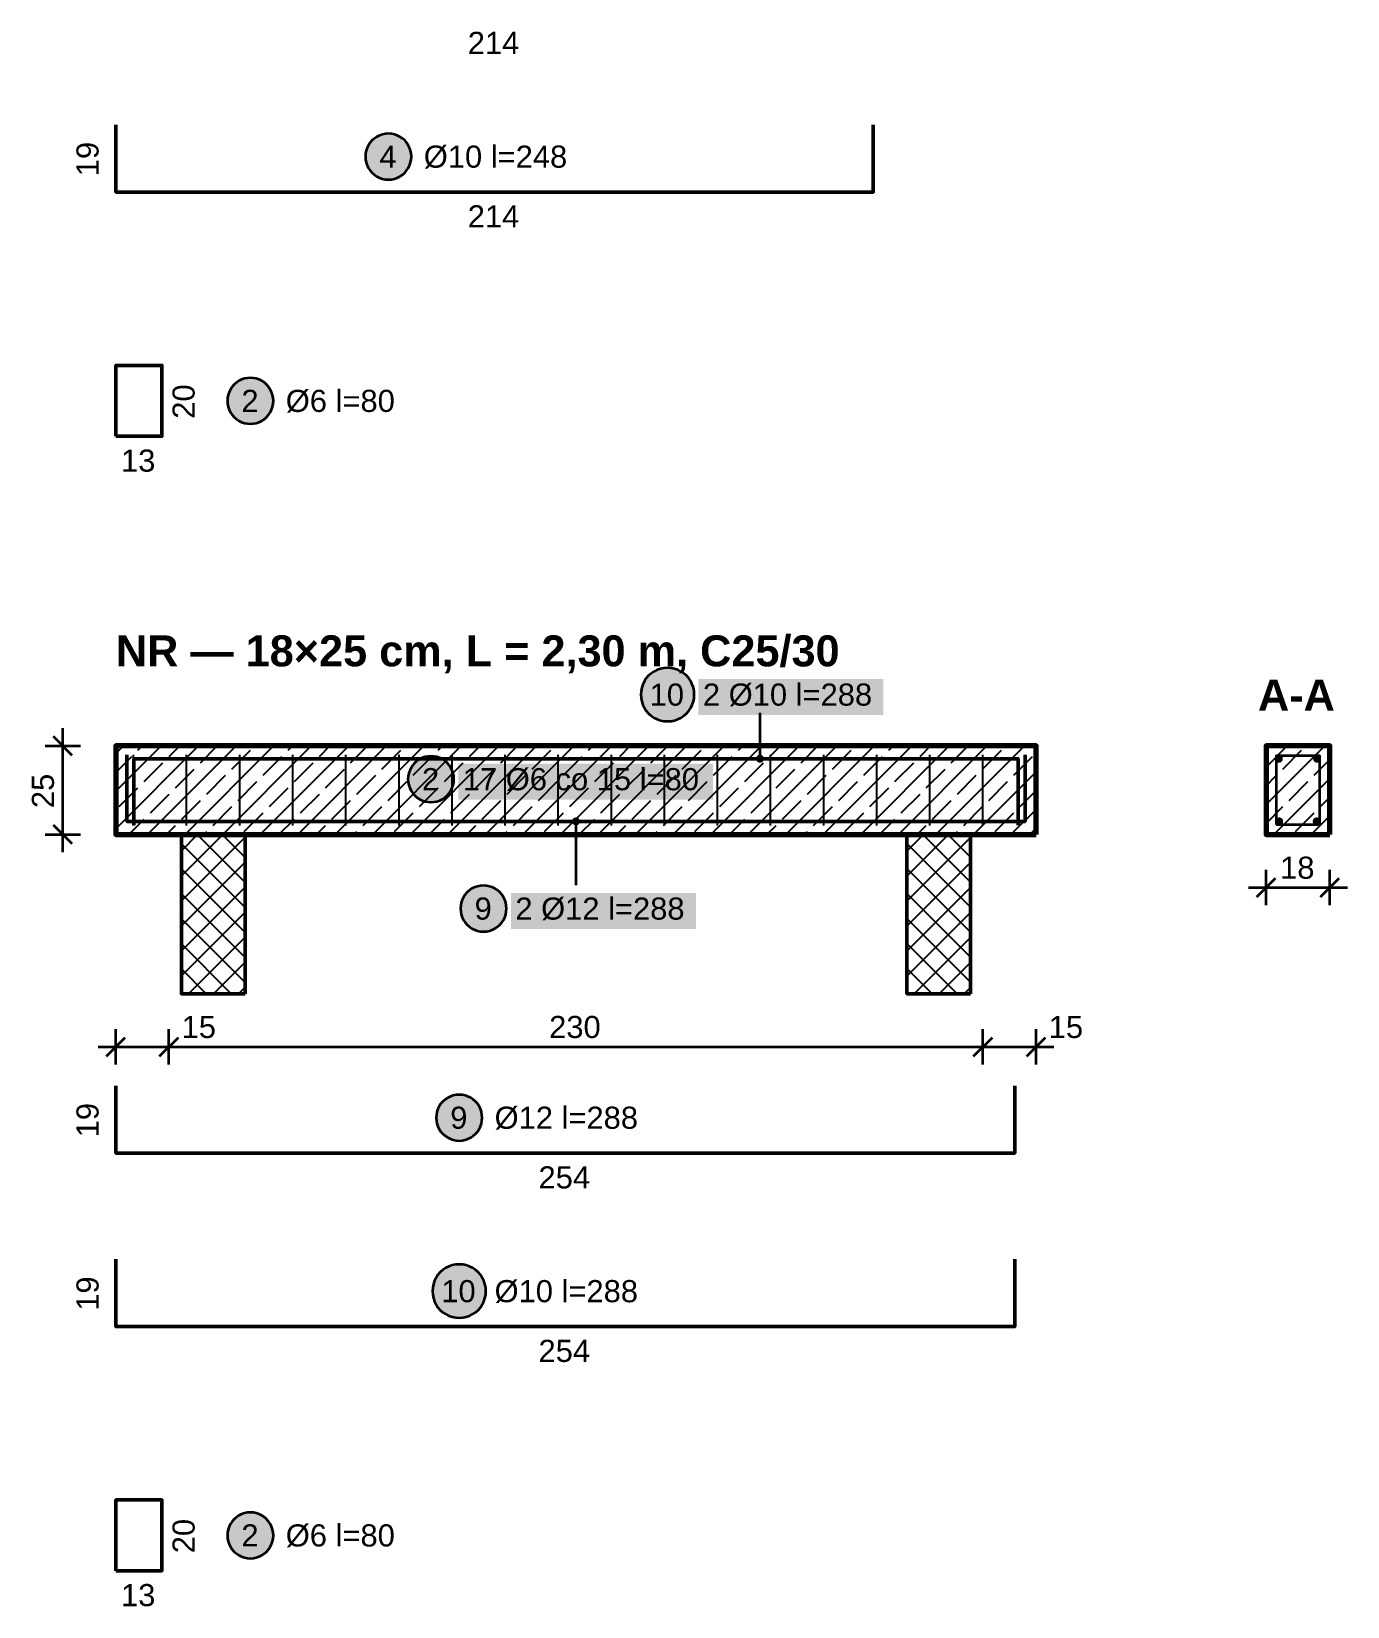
# Model space of a CAD drawing. Header units: metres. Extents: x 0.1 to 13.6, y -9.2 to -0.1.
# Drawn here: x 0.062 to 3.78, y -9.216 to -4.767 of the extents above; entities that cross this region are included whole.
import ezdxf

# ---------------------------------------------------------------- set-up
doc = ezdxf.new("R2010")
doc.units = ezdxf.units.M
for name, color, linetype, lineweight in [('A-KRESKOWANIE', 8, 'Continuous', 18), ('A-MASKA', 7, 'Continuous', 18), ('A-OPISY', 2, 'Continuous', 25), ('K-KONSTR', 7, 'Continuous', 50), ('K-WYMIARY', 1, 'Continuous', 25), ('K-ZBROJENIE', 1, 'Continuous', 100), ('K-ZBROJENIE-OPIS', 2, 'Continuous', 25)]:
    doc.layers.add(name, color=color, linetype=linetype, lineweight=lineweight)
doc.styles.add('PL_ARIAL', font='arial.ttf')
doc.styles.add('PL_ARIAL_B', font='arialbd.ttf')

msp = doc.modelspace()

# ---------------------------------------------------------------- hatches: boundary and pattern name
at = {"layer": 'A-MASKA', "true_color": 0xffffff}
for points in [[(1.9462, -6.6972), (2.4688, -6.6972), (2.4688, -6.596), (1.9462, -6.596)], [(1.2678, -6.9363), (1.9872, -6.9363), (1.9872, -6.835), (1.2678, -6.835)], [(1.4162, -7.3018), (1.9388, -7.3018), (1.9388, -7.2005), (1.4162, -7.2005)]]:
    msp.add_hatch(color=7, dxfattribs=at).paths.add_polyline_path(points)
at = {"layer": 'K-ZBROJENIE', "true_color": 0x000000}
for points in [[(3.5972, -6.821), (3.5972, -6.8221), (3.597, -6.8232), (3.5968, -6.8243), (3.5964, -6.8253), (3.5959, -6.8263), (3.5954, -6.8273), (3.5947, -6.8281), (3.594, -6.829), (3.5931, -6.8297), (3.5923, -6.8304), (3.5913, -6.8309), (3.5903, -6.8314), (3.5893, -6.8318), (3.5882, -6.832), (3.5871, -6.8322), (3.586, -6.8323), (3.5849, -6.8322), (3.5838, -6.832), (3.5827, -6.8318), (3.5817, -6.8314), (3.5807, -6.8309), (3.5797, -6.8304), (3.5789, -6.8297), (3.578, -6.829), (3.5773, -6.8281), (3.5766, -6.8273), (3.5761, -6.8263), (3.5756, -6.8253), (3.5752, -6.8243), (3.575, -6.8232), (3.5748, -6.8221), (3.5747, -6.821), (3.5748, -6.8199), (3.575, -6.8188), (3.5752, -6.8177), (3.5756, -6.8167), (3.5761, -6.8157), (3.5766, -6.8147), (3.5773, -6.8139), (3.578, -6.813), (3.5789, -6.8123), (3.5797, -6.8116), (3.5807, -6.8111), (3.5817, -6.8106), (3.5827, -6.8102), (3.5838, -6.81), (3.5849, -6.8098), (3.586, -6.8097), (3.5871, -6.8098), (3.5882, -6.81), (3.5893, -6.8102), (3.5903, -6.8106), (3.5913, -6.8111), (3.5923, -6.8116), (3.5931, -6.8123), (3.594, -6.813), (3.5947, -6.8139), (3.5954, -6.8147), (3.5959, -6.8157), (3.5964, -6.8167), (3.5968, -6.8177), (3.597, -6.8188), (3.5972, -6.8199)], [(3.7052, -6.821), (3.7052, -6.8221), (3.705, -6.8232), (3.7048, -6.8243), (3.7044, -6.8253), (3.7039, -6.8263), (3.7034, -6.8273), (3.7027, -6.8281), (3.702, -6.829), (3.7011, -6.8297), (3.7003, -6.8304), (3.6993, -6.8309), (3.6983, -6.8314), (3.6973, -6.8318), (3.6962, -6.832), (3.6951, -6.8322), (3.694, -6.8323), (3.6929, -6.8322), (3.6918, -6.832), (3.6907, -6.8318), (3.6897, -6.8314), (3.6887, -6.8309), (3.6877, -6.8304), (3.6869, -6.8297), (3.686, -6.829), (3.6853, -6.8281), (3.6846, -6.8273), (3.6841, -6.8263), (3.6836, -6.8253), (3.6832, -6.8243), (3.683, -6.8232), (3.6828, -6.8221), (3.6827, -6.821), (3.6828, -6.8199), (3.683, -6.8188), (3.6832, -6.8177), (3.6836, -6.8167), (3.6841, -6.8157), (3.6846, -6.8147), (3.6853, -6.8139), (3.686, -6.813), (3.6869, -6.8123), (3.6877, -6.8116), (3.6887, -6.8111), (3.6897, -6.8106), (3.6907, -6.8102), (3.6918, -6.81), (3.6929, -6.8098), (3.694, -6.8097), (3.6951, -6.8098), (3.6962, -6.81), (3.6973, -6.8102), (3.6983, -6.8106), (3.6993, -6.8111), (3.7003, -6.8116), (3.7011, -6.8123), (3.702, -6.813), (3.7027, -6.8139), (3.7034, -6.8147), (3.7039, -6.8157), (3.7044, -6.8167), (3.7048, -6.8177), (3.705, -6.8188), (3.7052, -6.8199)], [(3.5982, -6.998), (3.5982, -6.9991), (3.598, -7.0002), (3.5978, -7.0013), (3.5974, -7.0023), (3.5969, -7.0033), (3.5964, -7.0043), (3.5957, -7.0051), (3.595, -7.006), (3.5941, -7.0067), (3.5933, -7.0074), (3.5923, -7.0079), (3.5913, -7.0084), (3.5903, -7.0088), (3.5892, -7.009), (3.5881, -7.0092), (3.587, -7.0093), (3.5859, -7.0092), (3.5848, -7.009), (3.5837, -7.0088), (3.5827, -7.0084), (3.5817, -7.0079), (3.5807, -7.0074), (3.5799, -7.0067), (3.579, -7.006), (3.5783, -7.0051), (3.5776, -7.0043), (3.5771, -7.0033), (3.5766, -7.0023), (3.5762, -7.0013), (3.576, -7.0002), (3.5758, -6.9991), (3.5757, -6.998), (3.5758, -6.9969), (3.576, -6.9958), (3.5762, -6.9947), (3.5766, -6.9937), (3.5771, -6.9927), (3.5776, -6.9917), (3.5783, -6.9909), (3.579, -6.99), (3.5799, -6.9893), (3.5807, -6.9886), (3.5817, -6.9881), (3.5827, -6.9876), (3.5837, -6.9872), (3.5848, -6.987), (3.5859, -6.9868), (3.587, -6.9867), (3.5881, -6.9868), (3.5892, -6.987), (3.5903, -6.9872), (3.5913, -6.9876), (3.5923, -6.9881), (3.5933, -6.9886), (3.5941, -6.9893), (3.595, -6.99), (3.5957, -6.9909), (3.5964, -6.9917), (3.5969, -6.9927), (3.5974, -6.9937), (3.5978, -6.9947), (3.598, -6.9958), (3.5982, -6.9969)], [(3.7043, -6.998), (3.7042, -6.9991), (3.704, -7.0002), (3.7038, -7.0013), (3.7034, -7.0023), (3.7029, -7.0033), (3.7024, -7.0043), (3.7017, -7.0051), (3.701, -7.006), (3.7001, -7.0067), (3.6993, -7.0074), (3.6983, -7.0079), (3.6973, -7.0084), (3.6963, -7.0088), (3.6952, -7.009), (3.6941, -7.0092), (3.693, -7.0093), (3.6919, -7.0092), (3.6908, -7.009), (3.6897, -7.0088), (3.6887, -7.0084), (3.6877, -7.0079), (3.6867, -7.0074), (3.6859, -7.0067), (3.685, -7.006), (3.6843, -7.0051), (3.6836, -7.0043), (3.6831, -7.0033), (3.6826, -7.0023), (3.6822, -7.0013), (3.682, -7.0002), (3.6818, -6.9991), (3.6818, -6.998), (3.6818, -6.9969), (3.682, -6.9958), (3.6822, -6.9947), (3.6826, -6.9937), (3.6831, -6.9927), (3.6836, -6.9917), (3.6843, -6.9909), (3.685, -6.99), (3.6859, -6.9893), (3.6867, -6.9886), (3.6877, -6.9881), (3.6887, -6.9876), (3.6897, -6.9872), (3.6908, -6.987), (3.6919, -6.9868), (3.693, -6.9867), (3.6941, -6.9868), (3.6952, -6.987), (3.6963, -6.9872), (3.6973, -6.9876), (3.6983, -6.9881), (3.6993, -6.9886), (3.7001, -6.9893), (3.701, -6.99), (3.7017, -6.9909), (3.7024, -6.9917), (3.7029, -6.9927), (3.7034, -6.9937), (3.7038, -6.9947), (3.704, -6.9958), (3.7042, -6.9969)]]:
    msp.add_hatch(color=7, dxfattribs=at).paths.add_polyline_path(points)
at = {"layer": 'K-ZBROJENIE-OPIS', "true_color": 0xffffff}
for points in [[(1.135, -5.12), (1.1344, -5.1115), (1.1328, -5.1032), (1.1301, -5.0951), (1.1263, -5.0875), (1.1216, -5.0804), (1.116, -5.074), (1.1096, -5.0684), (1.1025, -5.0637), (1.0949, -5.0599), (1.0868, -5.0572), (1.0785, -5.0556), (1.07, -5.055), (1.0615, -5.0556), (1.0532, -5.0572), (1.0451, -5.0599), (1.0375, -5.0637), (1.0304, -5.0684), (1.024, -5.074), (1.0184, -5.0804), (1.0137, -5.0875), (1.0099, -5.0951), (1.0072, -5.1032), (1.0056, -5.1115), (1.005, -5.12), (1.0056, -5.1285), (1.0072, -5.1368), (1.0099, -5.1449), (1.0137, -5.1525), (1.0184, -5.1596), (1.024, -5.166), (1.0304, -5.1716), (1.0375, -5.1763), (1.0451, -5.1801), (1.0532, -5.1828), (1.0615, -5.1844), (1.07, -5.185), (1.0785, -5.1844), (1.0868, -5.1828), (1.0949, -5.1801), (1.1025, -5.1763), (1.1096, -5.1716), (1.116, -5.166), (1.1216, -5.1596), (1.1263, -5.1525), (1.1301, -5.1449), (1.1328, -5.1368), (1.1344, -5.1285)], [(0.745, -5.81), (0.7444, -5.8015), (0.7428, -5.7932), (0.7401, -5.7851), (0.7363, -5.7775), (0.7316, -5.7704), (0.726, -5.764), (0.7196, -5.7584), (0.7125, -5.7537), (0.7049, -5.7499), (0.6968, -5.7472), (0.6885, -5.7456), (0.68, -5.745), (0.6715, -5.7456), (0.6632, -5.7472), (0.6551, -5.7499), (0.6475, -5.7537), (0.6404, -5.7584), (0.634, -5.764), (0.6284, -5.7704), (0.6237, -5.7775), (0.6199, -5.7851), (0.6172, -5.7932), (0.6156, -5.8015), (0.615, -5.81), (0.6156, -5.8185), (0.6172, -5.8268), (0.6199, -5.8349), (0.6237, -5.8425), (0.6284, -5.8496), (0.634, -5.856), (0.6404, -5.8616), (0.6475, -5.8663), (0.6551, -5.8701), (0.6632, -5.8728), (0.6715, -5.8744), (0.68, -5.875), (0.6885, -5.8744), (0.6968, -5.8728), (0.7049, -5.8701), (0.7125, -5.8663), (0.7196, -5.8616), (0.726, -5.856), (0.7316, -5.8496), (0.7363, -5.8425), (0.7401, -5.8349), (0.7428, -5.8268), (0.7444, -5.8185)], [(1.9343, -6.6397), (1.9336, -6.6299), (1.9317, -6.6202), (1.9285, -6.6108), (1.9242, -6.602), (1.9187, -6.5938), (1.9121, -6.5863), (1.9047, -6.5798), (1.8965, -6.5743), (1.8876, -6.57), (1.8783, -6.5668), (1.8686, -6.5649), (1.8587, -6.5642), (1.8489, -6.5649), (1.8392, -6.5668), (1.8298, -6.57), (1.821, -6.5743), (1.8128, -6.5798), (1.8053, -6.5863), (1.7988, -6.5938), (1.7933, -6.602), (1.789, -6.6108), (1.7858, -6.6202), (1.7839, -6.6299), (1.7832, -6.6397), (1.7839, -6.6496), (1.7858, -6.6593), (1.789, -6.6687), (1.7933, -6.6775), (1.7988, -6.6857), (1.8053, -6.6932), (1.8128, -6.6997), (1.821, -6.7052), (1.8298, -6.7095), (1.8392, -6.7127), (1.8489, -6.7146), (1.8587, -6.7153), (1.8686, -6.7146), (1.8783, -6.7127), (1.8876, -6.7095), (1.8965, -6.7052), (1.9047, -6.6997), (1.9121, -6.6932), (1.9187, -6.6857), (1.9242, -6.6775), (1.9285, -6.6687), (1.9317, -6.6593), (1.9336, -6.6496)], [(1.2553, -6.8788), (1.2547, -6.8703), (1.2531, -6.8619), (1.2503, -6.8539), (1.2466, -6.8463), (1.2418, -6.8392), (1.2362, -6.8328), (1.2298, -6.8272), (1.2228, -6.8225), (1.2152, -6.8187), (1.2071, -6.816), (1.1988, -6.8143), (1.1903, -6.8137), (1.1818, -6.8143), (1.1735, -6.816), (1.1654, -6.8187), (1.1578, -6.8225), (1.1507, -6.8272), (1.1443, -6.8328), (1.1387, -6.8392), (1.134, -6.8463), (1.1302, -6.8539), (1.1275, -6.8619), (1.1258, -6.8703), (1.1253, -6.8788), (1.1258, -6.8872), (1.1275, -6.8956), (1.1302, -6.9036), (1.134, -6.9112), (1.1387, -6.9183), (1.1443, -6.9247), (1.1507, -6.9303), (1.1578, -6.935), (1.1654, -6.9388), (1.1735, -6.9415), (1.1818, -6.9432), (1.1903, -6.9438), (1.1988, -6.9432), (1.2071, -6.9415), (1.2152, -6.9388), (1.2228, -6.935), (1.2298, -6.9303), (1.2362, -6.9247), (1.2418, -6.9183), (1.2466, -6.9112), (1.2503, -6.9036), (1.2531, -6.8956), (1.2547, -6.8872)], [(1.4037, -7.2443), (1.4032, -7.2358), (1.4015, -7.2274), (1.3988, -7.2194), (1.395, -7.2118), (1.3903, -7.2047), (1.3847, -7.1983), (1.3783, -7.1927), (1.3712, -7.188), (1.3636, -7.1842), (1.3556, -7.1815), (1.3472, -7.1798), (1.3387, -7.1792), (1.3303, -7.1798), (1.3219, -7.1815), (1.3139, -7.1842), (1.3062, -7.188), (1.2992, -7.1927), (1.2928, -7.1983), (1.2872, -7.2047), (1.2825, -7.2118), (1.2787, -7.2194), (1.276, -7.2274), (1.2743, -7.2358), (1.2737, -7.2443), (1.2743, -7.2527), (1.276, -7.2611), (1.2787, -7.2691), (1.2825, -7.2767), (1.2872, -7.2838), (1.2928, -7.2902), (1.2992, -7.2958), (1.3062, -7.3005), (1.3139, -7.3043), (1.3219, -7.307), (1.3303, -7.3087), (1.3387, -7.3093), (1.3472, -7.3087), (1.3556, -7.307), (1.3636, -7.3043), (1.3712, -7.3005), (1.3783, -7.2958), (1.3847, -7.2902), (1.3903, -7.2838), (1.395, -7.2767), (1.3988, -7.2691), (1.4015, -7.2611), (1.4032, -7.2527)], [(1.335, -7.835), (1.3344, -7.8265), (1.3328, -7.8182), (1.3301, -7.8101), (1.3263, -7.8025), (1.3216, -7.7954), (1.316, -7.789), (1.3096, -7.7834), (1.3025, -7.7787), (1.2949, -7.7749), (1.2868, -7.7722), (1.2785, -7.7706), (1.27, -7.77), (1.2615, -7.7706), (1.2532, -7.7722), (1.2451, -7.7749), (1.2375, -7.7787), (1.2304, -7.7834), (1.224, -7.789), (1.2184, -7.7954), (1.2137, -7.8025), (1.2099, -7.8101), (1.2072, -7.8182), (1.2056, -7.8265), (1.205, -7.835), (1.2056, -7.8435), (1.2072, -7.8518), (1.2099, -7.8599), (1.2137, -7.8675), (1.2184, -7.8746), (1.224, -7.881), (1.2304, -7.8866), (1.2375, -7.8913), (1.2451, -7.8951), (1.2532, -7.8978), (1.2615, -7.8994), (1.27, -7.9), (1.2785, -7.8994), (1.2868, -7.8978), (1.2949, -7.8951), (1.3025, -7.8913), (1.3096, -7.8866), (1.316, -7.881), (1.3216, -7.8746), (1.3263, -7.8675), (1.3301, -7.8599), (1.3328, -7.8518), (1.3344, -7.8435)], [(1.3455, -8.325), (1.3449, -8.3151), (1.3429, -8.3055), (1.3398, -8.2961), (1.3354, -8.2872), (1.3299, -8.279), (1.3234, -8.2716), (1.316, -8.2651), (1.3078, -8.2596), (1.2989, -8.2552), (1.2895, -8.2521), (1.2799, -8.2501), (1.27, -8.2495), (1.2601, -8.2501), (1.2505, -8.2521), (1.2411, -8.2552), (1.2322, -8.2596), (1.224, -8.2651), (1.2166, -8.2716), (1.2101, -8.279), (1.2046, -8.2872), (1.2002, -8.2961), (1.1971, -8.3055), (1.1951, -8.3151), (1.1945, -8.325), (1.1951, -8.3349), (1.1971, -8.3445), (1.2002, -8.3539), (1.2046, -8.3628), (1.2101, -8.371), (1.2166, -8.3784), (1.224, -8.3849), (1.2322, -8.3904), (1.2411, -8.3948), (1.2505, -8.3979), (1.2601, -8.3999), (1.27, -8.4005), (1.2799, -8.3999), (1.2895, -8.3979), (1.2989, -8.3948), (1.3078, -8.3904), (1.316, -8.3849), (1.3234, -8.3784), (1.3299, -8.371), (1.3354, -8.3628), (1.3398, -8.3539), (1.3429, -8.3445), (1.3449, -8.3349)], [(0.745, -9.015), (0.7444, -9.0065), (0.7428, -8.9982), (0.7401, -8.9901), (0.7363, -8.9825), (0.7316, -8.9754), (0.726, -8.969), (0.7196, -8.9634), (0.7125, -8.9587), (0.7049, -8.9549), (0.6968, -8.9522), (0.6885, -8.9506), (0.68, -8.95), (0.6715, -8.9506), (0.6632, -8.9522), (0.6551, -8.9549), (0.6475, -8.9587), (0.6404, -8.9634), (0.634, -8.969), (0.6284, -8.9754), (0.6237, -8.9825), (0.6199, -8.9901), (0.6172, -8.9982), (0.6156, -9.0065), (0.615, -9.015), (0.6156, -9.0235), (0.6172, -9.0318), (0.6199, -9.0399), (0.6237, -9.0475), (0.6284, -9.0546), (0.634, -9.061), (0.6404, -9.0666), (0.6475, -9.0713), (0.6551, -9.0751), (0.6632, -9.0778), (0.6715, -9.0794), (0.68, -9.08), (0.6885, -9.0794), (0.6968, -9.0778), (0.7049, -9.0751), (0.7125, -9.0713), (0.7196, -9.0666), (0.726, -9.061), (0.7316, -9.0546), (0.7363, -9.0475), (0.7401, -9.0399), (0.7428, -9.0318), (0.7444, -9.0235)]]:
    msp.add_hatch(color=7, dxfattribs=at).paths.add_polyline_path(points)
at = {"layer": 'K-ZBROJENIE-OPIS', "true_color": 0x000000}
for points in [[(2.1312, -6.821), (2.1309, -6.8181), (2.1297, -6.8154), (2.128, -6.813), (2.1256, -6.8113), (2.1229, -6.8101), (2.12, -6.8097), (2.1171, -6.8101), (2.1144, -6.8113), (2.112, -6.813), (2.1103, -6.8154), (2.1091, -6.8181), (2.1087, -6.821), (2.1091, -6.8239), (2.1103, -6.8266), (2.112, -6.829), (2.1144, -6.8307), (2.1171, -6.8319), (2.12, -6.8323), (2.1229, -6.8319), (2.1256, -6.8307), (2.128, -6.829), (2.1297, -6.8266), (2.1309, -6.8239)], [(1.6112, -6.998), (1.6109, -6.9951), (1.6097, -6.9924), (1.608, -6.99), (1.6056, -6.9883), (1.6029, -6.9871), (1.6, -6.9867), (1.5971, -6.9871), (1.5944, -6.9883), (1.592, -6.99), (1.5903, -6.9924), (1.5891, -6.9951), (1.5887, -6.998), (1.5891, -7.0009), (1.5903, -7.0036), (1.592, -7.006), (1.5944, -7.0077), (1.5971, -7.0089), (1.6, -7.0093), (1.6029, -7.0089), (1.6056, -7.0077), (1.608, -7.006), (1.6097, -7.0036), (1.6109, -7.0009)]]:
    msp.add_hatch(color=7, dxfattribs=at).paths.add_polyline_path(points)

# ---------------------------------------------------------------- linework, layer by layer
at = {"layer": 'A-KRESKOWANIE', "lineweight": 25, "ltscale": 0.025}
for points in [[(0.3, -7.0186), (0.5336, -6.785)], [(0.3, -6.9125), (0.4275, -6.785)], [(0.3, -6.8064), (0.3214, -6.785)], [(0.3624, -6.7971), (0.3745, -6.785)], [(0.3896, -7.035), (0.6396, -6.785)], [(0.4508, -6.8147), (0.4805, -6.785)], [(0.4957, -7.035), (0.7457, -6.785)], [(0.5392, -6.8324), (0.5866, -6.785)], [(0.6018, -7.035), (0.8518, -6.785)], [(0.6276, -6.8501), (0.6806, -6.7971)], [(0.7078, -7.035), (0.9578, -6.785)], [(0.7867, -6.7971), (0.7987, -6.785)], [(0.8139, -7.035), (1.0639, -6.785)], [(0.875, -6.8147), (0.9048, -6.785)], [(0.92, -7.035), (1.17, -6.785)], [(0.9634, -6.8324), (1.0109, -6.785)], [(1.026, -7.035), (1.276, -6.785)], [(1.0518, -6.8501), (1.1049, -6.7971)], [(1.1321, -7.035), (1.3821, -6.785)], [(1.2109, -6.7971), (1.223, -6.785)], [(1.2381, -7.035), (1.4881, -6.785)], [(1.2993, -6.8147), (1.3291, -6.785)], [(1.3442, -7.035), (1.5942, -6.785)], [(1.3877, -6.8324), (1.4351, -6.785)], [(1.4503, -7.035), (1.7003, -6.785)], [(1.4761, -6.8501), (1.5291, -6.7971)], [(1.5563, -7.035), (1.8063, -6.785)], [(1.6352, -6.7971), (1.6472, -6.785)], [(1.6624, -7.035), (1.9124, -6.785)], [(1.7236, -6.8147), (1.7533, -6.785)], [(1.7685, -7.035), (2.0185, -6.785)], [(1.812, -6.8324), (1.8594, -6.785)], [(1.8745, -7.035), (2.1245, -6.785)], [(1.9003, -6.8501), (1.9534, -6.7971)], [(1.9806, -7.035), (2.2306, -6.785)], [(2.0594, -6.7971), (2.0715, -6.785)], [(2.0867, -7.035), (2.3367, -6.785)], [(2.1478, -6.8147), (2.1776, -6.785)], [(2.1927, -7.035), (2.4427, -6.785)], [(2.2362, -6.8324), (2.2836, -6.785)], [(2.2988, -7.035), (2.5488, -6.785)], [(2.3246, -6.8501), (2.3776, -6.7971)], [(2.4049, -7.035), (2.6549, -6.785)], [(2.4837, -6.7971), (2.4958, -6.785)], [(2.5109, -7.035), (2.7609, -6.785)], [(2.5721, -6.8147), (2.6018, -6.785)], [(2.617, -7.035), (2.867, -6.785)], [(2.6605, -6.8324), (2.7079, -6.785)], [(2.7489, -6.8501), (2.8019, -6.7971)], [(3.55, -6.9505), (3.7155, -6.785)], [(3.55, -6.8445), (3.6095, -6.785)], [(3.55, -6.7914), (3.5564, -6.785)], [(3.5974, -6.8501), (3.6504, -6.7971)], [(0.3, -6.8595), (0.3447, -6.8147)], [(0.3801, -6.8855), (0.4331, -6.8324)], [(0.4685, -6.9031), (0.5215, -6.8501)], [(0.7159, -6.8678), (0.769, -6.8147)], [(0.8043, -6.8855), (0.8574, -6.8324)], [(0.8927, -6.9031), (0.9458, -6.8501)], [(1.1402, -6.8678), (1.1932, -6.8147)], [(1.2286, -6.8855), (1.2816, -6.8324)], [(1.317, -6.9031), (1.37, -6.8501)], [(1.5645, -6.8678), (1.6175, -6.8147)], [(1.6529, -6.8855), (1.7059, -6.8324)], [(1.7413, -6.9031), (1.7943, -6.8501)], [(1.9887, -6.8678), (2.0418, -6.8147)], [(2.0771, -6.8855), (2.1302, -6.8324)], [(2.1655, -6.9031), (2.2185, -6.8501)], [(2.413, -6.8678), (2.466, -6.8147)], [(2.5014, -6.8855), (2.5544, -6.8324)], [(2.5898, -6.9031), (2.6428, -6.8501)], [(2.8373, -6.8678), (2.8903, -6.8147)], [(3.6858, -6.8678), (3.73, -6.8236)], [(0.5568, -6.9208), (0.6099, -6.8678)], [(0.6452, -6.9385), (0.6983, -6.8855)], [(0.9811, -6.9208), (1.0341, -6.8678)], [(1.0695, -6.9385), (1.1225, -6.8855)], [(1.4054, -6.9208), (1.4584, -6.8678)], [(1.4938, -6.9385), (1.5468, -6.8855)], [(1.8296, -6.9208), (1.8827, -6.8678)], [(1.918, -6.9385), (1.9711, -6.8855)], [(2.2539, -6.9208), (2.3069, -6.8678)], [(2.3423, -6.9385), (2.3953, -6.8855)], [(2.6782, -6.9208), (2.7312, -6.8678)], [(2.7231, -7.035), (2.9, -6.8581)], [(2.7666, -6.9385), (2.8196, -6.8855)], [(3.55, -6.8975), (3.5797, -6.8678)], [(3.5716, -7.035), (3.73, -6.8766)], [(3.6151, -6.9385), (3.6681, -6.8855)], [(0.3094, -6.9562), (0.3624, -6.9031)], [(0.3977, -6.9738), (0.4508, -6.9208)], [(0.4861, -6.9915), (0.5392, -6.9385)], [(0.7336, -6.9562), (0.7867, -6.9031)], [(0.822, -6.9738), (0.875, -6.9208)], [(0.9104, -6.9915), (0.9634, -6.9385)], [(1.1579, -6.9562), (1.2109, -6.9031)], [(1.2463, -6.9738), (1.2993, -6.9208)], [(1.3347, -6.9915), (1.3877, -6.9385)], [(1.5822, -6.9562), (1.6352, -6.9031)], [(1.6705, -6.9738), (1.7236, -6.9208)], [(1.7589, -6.9915), (1.812, -6.9385)], [(2.0064, -6.9562), (2.0594, -6.9031)], [(2.0948, -6.9738), (2.1478, -6.9208)], [(2.1832, -6.9915), (2.2362, -6.9385)], [(2.4307, -6.9562), (2.4837, -6.9031)], [(2.5191, -6.9738), (2.5721, -6.9208)], [(2.6075, -6.9915), (2.6605, -6.9385)], [(2.8549, -6.9562), (2.9, -6.9111)], [(3.7035, -6.9562), (3.73, -6.9296)], [(0.5745, -7.0092), (0.6276, -6.9562)], [(0.6629, -7.0269), (0.7159, -6.9738)], [(0.9988, -7.0092), (1.0518, -6.9562)], [(1.0872, -7.0269), (1.1402, -6.9738)], [(1.4231, -7.0092), (1.4761, -6.9562)], [(1.5114, -7.0269), (1.5645, -6.9738)], [(1.8473, -7.0092), (1.9003, -6.9562)], [(1.9357, -7.0269), (1.9887, -6.9738)], [(2.2716, -7.0092), (2.3246, -6.9562)], [(2.36, -7.0269), (2.413, -6.9738)], [(2.6958, -7.0092), (2.7489, -6.9562)], [(2.7842, -7.0269), (2.8373, -6.9738)], [(2.8291, -7.035), (2.9, -6.9641)], [(3.55, -7.0036), (3.5974, -6.9562)], [(3.6328, -7.0269), (3.6858, -6.9738)], [(3.6777, -7.035), (3.73, -6.9827)], [(0.3366, -7.035), (0.3801, -6.9915)], [(0.4427, -7.035), (0.4685, -7.0092)], [(0.5487, -7.035), (0.5568, -7.0269)], [(0.7609, -7.035), (0.8043, -6.9915)], [(0.8669, -7.035), (0.8927, -7.0092)], [(0.973, -7.035), (0.9811, -7.0269)], [(1.1851, -7.035), (1.2286, -6.9915)], [(1.2912, -7.035), (1.317, -7.0092)], [(1.3972, -7.035), (1.4054, -7.0269)], [(1.6094, -7.035), (1.6529, -6.9915)], [(1.7154, -7.035), (1.7413, -7.0092)], [(1.8215, -7.035), (1.8296, -7.0269)], [(2.0336, -7.035), (2.0771, -6.9915)], [(2.1397, -7.035), (2.1655, -7.0092)], [(2.2458, -7.035), (2.2539, -7.0269)], [(2.4579, -7.035), (2.5014, -6.9915)], [(2.564, -7.035), (2.5898, -7.0092)], [(2.67, -7.035), (2.6782, -7.0269)], [(2.8822, -7.035), (2.9, -7.0172)], [(0.485, -7.1518), (0.6018, -7.035)], [(0.485, -7.081), (0.531, -7.035)], [(0.485, -7.2225), (0.665, -7.0425)], [(0.665, -7.2411), (0.485, -7.0611)], [(0.665, -7.1704), (0.5296, -7.035)], [(0.665, -7.0997), (0.6003, -7.035)], [(2.535, -7.1524), (2.6524, -7.035)], [(2.535, -7.0817), (2.5817, -7.035)], [(2.535, -7.2231), (2.715, -7.0431)], [(2.715, -7.2405), (2.535, -7.0605)], [(2.715, -7.1698), (2.5802, -7.035)], [(2.715, -7.0991), (2.6509, -7.035)], [(0.485, -7.2932), (0.665, -7.1132)], [(2.535, -7.2938), (2.715, -7.1138)], [(0.665, -7.3118), (0.485, -7.1318)], [(2.715, -7.3112), (2.535, -7.1312)], [(0.485, -7.3639), (0.665, -7.1839)], [(0.665, -7.3825), (0.485, -7.2025)], [(2.535, -7.3645), (2.715, -7.1845)], [(2.715, -7.3819), (2.535, -7.2019)], [(0.485, -7.4346), (0.665, -7.2546)], [(0.665, -7.4532), (0.485, -7.2732)], [(2.535, -7.4352), (2.715, -7.2552)], [(2.715, -7.4526), (2.535, -7.2726)], [(0.5053, -7.485), (0.665, -7.3253)], [(2.5559, -7.485), (2.715, -7.3259)], [(0.6261, -7.485), (0.485, -7.3439)], [(2.6767, -7.485), (2.535, -7.3433)], [(0.5554, -7.485), (0.485, -7.4146)], [(0.576, -7.485), (0.665, -7.396)], [(2.606, -7.485), (2.535, -7.414)], [(2.6266, -7.485), (2.715, -7.3966)], [(0.6467, -7.485), (0.665, -7.4667)], [(2.6973, -7.485), (2.715, -7.4673)], [(2.5353, -7.485), (2.535, -7.4847)]]:
    msp.add_lwpolyline(points, dxfattribs=at)
at = {"layer": 'K-KONSTR', "lineweight": 70, "ltscale": 0.025}
for points in [[(2.9, -7.035), (2.9, -6.785), (0.3, -6.785), (0.3, -7.035)], [(3.73, -7.035), (3.73, -6.785), (3.55, -6.785), (3.55, -7.035)]]:
    msp.add_lwpolyline(points, close=True, dxfattribs=at)
at = {"layer": 'K-KONSTR', "lineweight": 50, "ltscale": 0.025}
for points in [[(0.665, -7.485), (0.665, -7.035), (0.485, -7.035), (0.485, -7.485)], [(2.715, -7.485), (2.715, -7.035), (2.535, -7.035), (2.535, -7.485)]]:
    msp.add_lwpolyline(points, close=True, dxfattribs=at)
at = {"layer": 'K-WYMIARY', "lineweight": 35, "ltscale": 0.025}
for points in [[(0.1765, -6.8115), (0.1235, -6.7585)], [(0.15, -7.085), (0.15, -6.735)], [(0.1, -6.785), (0.2, -6.785)], [(0.1765, -7.0615), (0.1235, -7.0085)], [(0.1, -7.035), (0.2, -7.035)], [(3.5235, -7.2115), (3.5765, -7.1585)], [(3.55, -7.235), (3.55, -7.135)], [(3.7035, -7.2115), (3.7565, -7.1585)], [(3.73, -7.235), (3.73, -7.135)], [(3.5, -7.185), (3.78, -7.185)], [(0.3, -7.685), (0.3, -7.585)], [(0.45, -7.685), (0.45, -7.585)], [(2.75, -7.685), (2.75, -7.585)], [(2.9, -7.685), (2.9, -7.585)], [(0.25, -7.635), (2.95, -7.635)], [(0.2735, -7.6615), (0.3265, -7.6085)], [(0.4235, -7.6615), (0.4765, -7.6085)], [(2.7235, -7.6615), (2.7765, -7.6085)], [(2.8735, -7.6615), (2.9265, -7.6085)]]:
    msp.add_lwpolyline(points, dxfattribs=at)
at = {"layer": 'K-ZBROJENIE', "lineweight": 50, "ltscale": 0.025}
for points in [[(0.3, -5.03), (0.3, -5.22), (2.44, -5.22), (2.44, -5.03)], [(0.331, -6.81), (0.331, -6.998), (2.869, -6.998), (2.869, -6.81)], [(0.351, -7.009), (0.351, -6.821), (2.849, -6.821), (2.849, -7.009)], [(0.3, -7.745), (0.3, -7.935), (2.84, -7.935), (2.84, -7.745)], [(0.3, -8.235), (0.3, -8.425), (2.84, -8.425), (2.84, -8.235)]]:
    msp.add_lwpolyline(points, dxfattribs=at)
for points in [[(0.3, -5.91), (0.43, -5.91), (0.43, -5.71), (0.3, -5.71)], [(0.3, -9.115), (0.43, -9.115), (0.43, -8.915), (0.3, -8.915)]]:
    msp.add_lwpolyline(points, close=True, dxfattribs=at)
at = {"layer": 'K-ZBROJENIE', "lineweight": 25, "ltscale": 0.025}
for points in [[(0.35, -7.01), (0.35, -6.81)], [(0.5, -7.01), (0.5, -6.81)], [(0.65, -7.01), (0.65, -6.81)], [(0.8, -7.01), (0.8, -6.81)], [(0.95, -7.01), (0.95, -6.81)], [(1.1, -7.01), (1.1, -6.81)], [(1.25, -7.01), (1.25, -6.81)], [(1.4, -7.01), (1.4, -6.81)], [(1.55, -7.01), (1.55, -6.81)], [(1.7, -7.01), (1.7, -6.81)], [(1.85, -7.01), (1.85, -6.81)], [(2, -7.01), (2, -6.81)], [(2.15, -7.01), (2.15, -6.81)], [(2.3, -7.01), (2.3, -6.81)], [(2.45, -7.01), (2.45, -6.81)], [(2.6, -7.01), (2.6, -6.81)], [(2.75, -7.01), (2.75, -6.81)]]:
    msp.add_lwpolyline(points, dxfattribs=at)
at = {"layer": 'K-ZBROJENIE', "lineweight": 35, "ltscale": 0.025}
msp.add_lwpolyline([(3.578, -7.007), (3.702, -7.007), (3.702, -6.813), (3.578, -6.813)], close=True, dxfattribs=at)
at = {"layer": 'K-ZBROJENIE-OPIS', "lineweight": 35, "ltscale": 0.025}
for points in [[(1.135, -5.12), (1.1344, -5.1115), (1.1328, -5.1032), (1.1301, -5.0951), (1.1263, -5.0875), (1.1216, -5.0804), (1.116, -5.074), (1.1096, -5.0684), (1.1025, -5.0637), (1.0949, -5.0599), (1.0868, -5.0572), (1.0785, -5.0556), (1.07, -5.055), (1.0615, -5.0556), (1.0532, -5.0572), (1.0451, -5.0599), (1.0375, -5.0637), (1.0304, -5.0684), (1.024, -5.074), (1.0184, -5.0804), (1.0137, -5.0875), (1.0099, -5.0951), (1.0072, -5.1032), (1.0056, -5.1115), (1.005, -5.12), (1.0056, -5.1285), (1.0072, -5.1368), (1.0099, -5.1449), (1.0137, -5.1525), (1.0184, -5.1596), (1.024, -5.166), (1.0304, -5.1716), (1.0375, -5.1763), (1.0451, -5.1801), (1.0532, -5.1828), (1.0615, -5.1844), (1.07, -5.185), (1.0785, -5.1844), (1.0868, -5.1828), (1.0949, -5.1801), (1.1025, -5.1763), (1.1096, -5.1716), (1.116, -5.166), (1.1216, -5.1596), (1.1263, -5.1525), (1.1301, -5.1449), (1.1328, -5.1368), (1.1344, -5.1285)], [(0.745, -5.81), (0.7444, -5.8015), (0.7428, -5.7932), (0.7401, -5.7851), (0.7363, -5.7775), (0.7316, -5.7704), (0.726, -5.764), (0.7196, -5.7584), (0.7125, -5.7537), (0.7049, -5.7499), (0.6968, -5.7472), (0.6885, -5.7456), (0.68, -5.745), (0.6715, -5.7456), (0.6632, -5.7472), (0.6551, -5.7499), (0.6475, -5.7537), (0.6404, -5.7584), (0.634, -5.764), (0.6284, -5.7704), (0.6237, -5.7775), (0.6199, -5.7851), (0.6172, -5.7932), (0.6156, -5.8015), (0.615, -5.81), (0.6156, -5.8185), (0.6172, -5.8268), (0.6199, -5.8349), (0.6237, -5.8425), (0.6284, -5.8496), (0.634, -5.856), (0.6404, -5.8616), (0.6475, -5.8663), (0.6551, -5.8701), (0.6632, -5.8728), (0.6715, -5.8744), (0.68, -5.875), (0.6885, -5.8744), (0.6968, -5.8728), (0.7049, -5.8701), (0.7125, -5.8663), (0.7196, -5.8616), (0.726, -5.856), (0.7316, -5.8496), (0.7363, -5.8425), (0.7401, -5.8349), (0.7428, -5.8268), (0.7444, -5.8185)], [(1.9343, -6.6397), (1.9336, -6.6299), (1.9317, -6.6202), (1.9285, -6.6108), (1.9242, -6.602), (1.9187, -6.5938), (1.9121, -6.5863), (1.9047, -6.5798), (1.8965, -6.5743), (1.8876, -6.57), (1.8783, -6.5668), (1.8686, -6.5649), (1.8587, -6.5642), (1.8489, -6.5649), (1.8392, -6.5668), (1.8298, -6.57), (1.821, -6.5743), (1.8128, -6.5798), (1.8053, -6.5863), (1.7988, -6.5938), (1.7933, -6.602), (1.789, -6.6108), (1.7858, -6.6202), (1.7839, -6.6299), (1.7832, -6.6397), (1.7839, -6.6496), (1.7858, -6.6593), (1.789, -6.6687), (1.7933, -6.6775), (1.7988, -6.6857), (1.8053, -6.6932), (1.8128, -6.6997), (1.821, -6.7052), (1.8298, -6.7095), (1.8392, -6.7127), (1.8489, -6.7146), (1.8587, -6.7153), (1.8686, -6.7146), (1.8783, -6.7127), (1.8876, -6.7095), (1.8965, -6.7052), (1.9047, -6.6997), (1.9121, -6.6932), (1.9187, -6.6857), (1.9242, -6.6775), (1.9285, -6.6687), (1.9317, -6.6593), (1.9336, -6.6496)], [(1.2553, -6.8788), (1.2547, -6.8703), (1.2531, -6.8619), (1.2503, -6.8539), (1.2466, -6.8463), (1.2418, -6.8392), (1.2362, -6.8328), (1.2298, -6.8272), (1.2228, -6.8225), (1.2152, -6.8187), (1.2071, -6.816), (1.1988, -6.8143), (1.1903, -6.8137), (1.1818, -6.8143), (1.1735, -6.816), (1.1654, -6.8187), (1.1578, -6.8225), (1.1507, -6.8272), (1.1443, -6.8328), (1.1387, -6.8392), (1.134, -6.8463), (1.1302, -6.8539), (1.1275, -6.8619), (1.1258, -6.8703), (1.1253, -6.8788), (1.1258, -6.8872), (1.1275, -6.8956), (1.1302, -6.9036), (1.134, -6.9112), (1.1387, -6.9183), (1.1443, -6.9247), (1.1507, -6.9303), (1.1578, -6.935), (1.1654, -6.9388), (1.1735, -6.9415), (1.1818, -6.9432), (1.1903, -6.9438), (1.1988, -6.9432), (1.2071, -6.9415), (1.2152, -6.9388), (1.2228, -6.935), (1.2298, -6.9303), (1.2362, -6.9247), (1.2418, -6.9183), (1.2466, -6.9112), (1.2503, -6.9036), (1.2531, -6.8956), (1.2547, -6.8872)], [(1.4037, -7.2443), (1.4032, -7.2358), (1.4015, -7.2274), (1.3988, -7.2194), (1.395, -7.2118), (1.3903, -7.2047), (1.3847, -7.1983), (1.3783, -7.1927), (1.3712, -7.188), (1.3636, -7.1842), (1.3556, -7.1815), (1.3472, -7.1798), (1.3387, -7.1792), (1.3303, -7.1798), (1.3219, -7.1815), (1.3139, -7.1842), (1.3062, -7.188), (1.2992, -7.1927), (1.2928, -7.1983), (1.2872, -7.2047), (1.2825, -7.2118), (1.2787, -7.2194), (1.276, -7.2274), (1.2743, -7.2358), (1.2737, -7.2443), (1.2743, -7.2527), (1.276, -7.2611), (1.2787, -7.2691), (1.2825, -7.2767), (1.2872, -7.2838), (1.2928, -7.2902), (1.2992, -7.2958), (1.3062, -7.3005), (1.3139, -7.3043), (1.3219, -7.307), (1.3303, -7.3087), (1.3387, -7.3093), (1.3472, -7.3087), (1.3556, -7.307), (1.3636, -7.3043), (1.3712, -7.3005), (1.3783, -7.2958), (1.3847, -7.2902), (1.3903, -7.2838), (1.395, -7.2767), (1.3988, -7.2691), (1.4015, -7.2611), (1.4032, -7.2527)], [(1.335, -7.835), (1.3344, -7.8265), (1.3328, -7.8182), (1.3301, -7.8101), (1.3263, -7.8025), (1.3216, -7.7954), (1.316, -7.789), (1.3096, -7.7834), (1.3025, -7.7787), (1.2949, -7.7749), (1.2868, -7.7722), (1.2785, -7.7706), (1.27, -7.77), (1.2615, -7.7706), (1.2532, -7.7722), (1.2451, -7.7749), (1.2375, -7.7787), (1.2304, -7.7834), (1.224, -7.789), (1.2184, -7.7954), (1.2137, -7.8025), (1.2099, -7.8101), (1.2072, -7.8182), (1.2056, -7.8265), (1.205, -7.835), (1.2056, -7.8435), (1.2072, -7.8518), (1.2099, -7.8599), (1.2137, -7.8675), (1.2184, -7.8746), (1.224, -7.881), (1.2304, -7.8866), (1.2375, -7.8913), (1.2451, -7.8951), (1.2532, -7.8978), (1.2615, -7.8994), (1.27, -7.9), (1.2785, -7.8994), (1.2868, -7.8978), (1.2949, -7.8951), (1.3025, -7.8913), (1.3096, -7.8866), (1.316, -7.881), (1.3216, -7.8746), (1.3263, -7.8675), (1.3301, -7.8599), (1.3328, -7.8518), (1.3344, -7.8435)], [(1.3455, -8.325), (1.3449, -8.3151), (1.3429, -8.3055), (1.3398, -8.2961), (1.3354, -8.2872), (1.3299, -8.279), (1.3234, -8.2716), (1.316, -8.2651), (1.3078, -8.2596), (1.2989, -8.2552), (1.2895, -8.2521), (1.2799, -8.2501), (1.27, -8.2495), (1.2601, -8.2501), (1.2505, -8.2521), (1.2411, -8.2552), (1.2322, -8.2596), (1.224, -8.2651), (1.2166, -8.2716), (1.2101, -8.279), (1.2046, -8.2872), (1.2002, -8.2961), (1.1971, -8.3055), (1.1951, -8.3151), (1.1945, -8.325), (1.1951, -8.3349), (1.1971, -8.3445), (1.2002, -8.3539), (1.2046, -8.3628), (1.2101, -8.371), (1.2166, -8.3784), (1.224, -8.3849), (1.2322, -8.3904), (1.2411, -8.3948), (1.2505, -8.3979), (1.2601, -8.3999), (1.27, -8.4005), (1.2799, -8.3999), (1.2895, -8.3979), (1.2989, -8.3948), (1.3078, -8.3904), (1.316, -8.3849), (1.3234, -8.3784), (1.3299, -8.371), (1.3354, -8.3628), (1.3398, -8.3539), (1.3429, -8.3445), (1.3449, -8.3349)], [(0.745, -9.015), (0.7444, -9.0065), (0.7428, -8.9982), (0.7401, -8.9901), (0.7363, -8.9825), (0.7316, -8.9754), (0.726, -8.969), (0.7196, -8.9634), (0.7125, -8.9587), (0.7049, -8.9549), (0.6968, -8.9522), (0.6885, -8.9506), (0.68, -8.95), (0.6715, -8.9506), (0.6632, -8.9522), (0.6551, -8.9549), (0.6475, -8.9587), (0.6404, -8.9634), (0.634, -8.969), (0.6284, -8.9754), (0.6237, -8.9825), (0.6199, -8.9901), (0.6172, -8.9982), (0.6156, -9.0065), (0.615, -9.015), (0.6156, -9.0235), (0.6172, -9.0318), (0.6199, -9.0399), (0.6237, -9.0475), (0.6284, -9.0546), (0.634, -9.061), (0.6404, -9.0666), (0.6475, -9.0713), (0.6551, -9.0751), (0.6632, -9.0778), (0.6715, -9.0794), (0.68, -9.08), (0.6885, -9.0794), (0.6968, -9.0778), (0.7049, -9.0751), (0.7125, -9.0713), (0.7196, -9.0666), (0.726, -9.061), (0.7316, -9.0546), (0.7363, -9.0475), (0.7401, -9.0399), (0.7428, -9.0318), (0.7444, -9.0235)]]:
    msp.add_lwpolyline(points, close=True, dxfattribs=at)
for points in [[(2.12, -6.821), (2.12, -6.691)], [(1.6, -6.998), (1.6, -7.178)]]:
    msp.add_lwpolyline(points, dxfattribs=at)

# ---------------------------------------------------------------- texts
at = {"layer": 'A-OPISY', "style": 'PL_ARIAL_B'}
for s, p in [('NR — 18×25 cm, L = 2,30 m, C25/30', (0.3, -6.56)), ('A-A', (3.527, -6.685))]:
    msp.add_text(s, height=0.0875, dxfattribs=at).set_placement(p)
at = {"layer": 'K-WYMIARY', "style": 'PL_ARIAL'}
msp.add_text('25', height=0.0625, rotation=90, dxfattribs=at).set_placement((0.125, -6.9605))
for s, p in [('18', (3.5895, -7.16)), ('15', (0.4858, -7.61)), ('230', (1.5242, -7.61)), ('15', (2.9358, -7.61))]:
    msp.add_text(s, height=0.0625, dxfattribs=at).set_placement(p)
at = {"layer": 'K-ZBROJENIE-OPIS', "style": 'PL_ARIAL'}
for s, p in [('214', (1.2942, -4.83)), ('4', (1.0447, -5.1513)), ('Ø10 l=248', (1.17, -5.1513)), ('214', (1.2942, -5.32)), ('2', (0.6547, -5.8413)), ('Ø6 l=80', (0.78, -5.8413)), ('13', (0.3145, -6.01)), ('10', (1.8082, -6.671)), ('2 Ø10 l=288', (1.9587, -6.671)), ('2', (1.165, -6.91)), ('17 Ø6 co 15 l=80', (1.2803, -6.91)), ('9', (1.3135, -7.2755)), ('2 Ø12 l=288', (1.4287, -7.2755)), ('9', (1.2447, -7.8663)), ('Ø12 l=288', (1.37, -7.8663)), ('254', (1.4942, -8.035)), ('10', (1.2195, -8.3563)), ('Ø10 l=288', (1.37, -8.3563)), ('254', (1.4942, -8.525)), ('2', (0.6547, -9.0463)), ('Ø6 l=80', (0.78, -9.0463)), ('13', (0.3145, -9.215))]:
    msp.add_text(s, height=0.0625, dxfattribs=at).set_placement(p)
for s, p in [('19', (0.2511, -5.1755)), ('20', (0.5225, -5.8605)), ('19', (0.2511, -7.8905)), ('19', (0.2511, -8.3805)), ('20', (0.5225, -9.0655))]:
    msp.add_text(s, height=0.0625, rotation=90, dxfattribs=at).set_placement(p)

doc.saveas('drawing.dxf')
